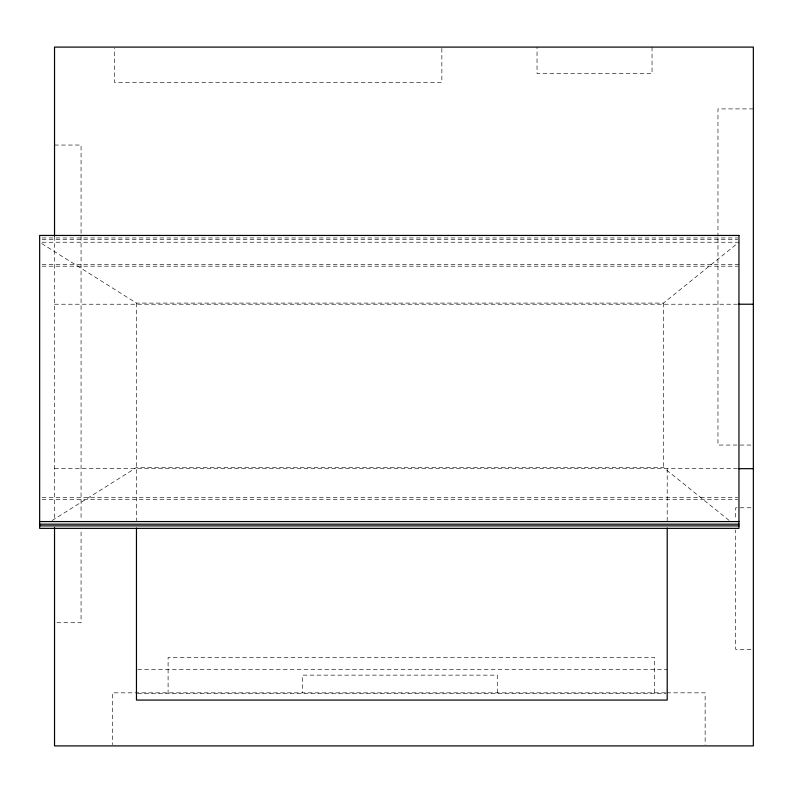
<?xml version="1.0" encoding="UTF-8"?>
<svg xmlns="http://www.w3.org/2000/svg" width="793" height="793" viewBox="0 0 793 793"><rect width="100%" height="100%" fill="white"/><g stroke="black" fill="none" stroke-linecap="round" stroke-linejoin="round"><path stroke-width="0.59" stroke-dasharray="3.96 2.97" d="M41.732 243.55L136.465 303.095L663.483 303.095L738.957 242.242M52.14 520.515L136.465 467.543L663.483 467.543L729.401 520.664M753.35 108.909L717.962 108.909L717.962 236.195M54.529 145.05L81.064 145.05L81.064 520.01M42.128 237.94L737.718 237.94M42.128 239.664L737.718 239.664M42.128 242.242L737.718 242.242M42.128 264.466L738.957 264.466M42.128 266.19L737.718 266.19M54.529 304.225L737.351 304.225M750.912 445.051L717.962 445.051L717.962 237.434M54.529 468.673L737.351 468.673M42.128 497.667L737.718 497.667M42.128 499.382L737.718 499.382M750.991 507.778L735.656 507.778L735.656 520.079M56.947 622.723L81.064 622.723L81.064 529.912M750.991 649.308L735.656 649.308L735.656 529.932M137.704 669.332L667.21 669.332M665.545 692.834L112.467 692.834L112.467 744.677M666.774 692.834L705.136 692.834L705.136 744.677M137.704 693.32L665.981 693.32M667.21 468.673L667.21 520.694M663.483 303.095L663.483 468.673M654.612 692.834L654.612 657.447L168.096 657.447L168.096 692.834M652.044 47.094L652.044 73.63L537.039 73.63L537.039 47.094M497.27 692.834L497.27 675.14L302.668 675.14L302.668 692.834M441.84 48.314L441.84 82.472L114.549 82.472L114.549 48.314M136.465 303.095L136.465 520.694M54.529 236.621L54.529 520.654"/><path stroke-width="1.19" d="M738.58 304.225L753.35 304.225M738.58 468.673L753.35 468.673M39.65 521.566L738.957 521.566M39.65 524.183L738.957 524.183M39.65 525.898L738.957 525.898M667.21 528.069L667.21 700.07L136.465 700.07L136.465 528.069M54.529 236.235L54.529 47.094L753.35 47.094L753.35 745.906L54.529 745.906L54.529 527.434M738.957 235.452L39.65 235.452L39.65 528.366L738.957 528.366L738.957 235.452"/></g></svg>
